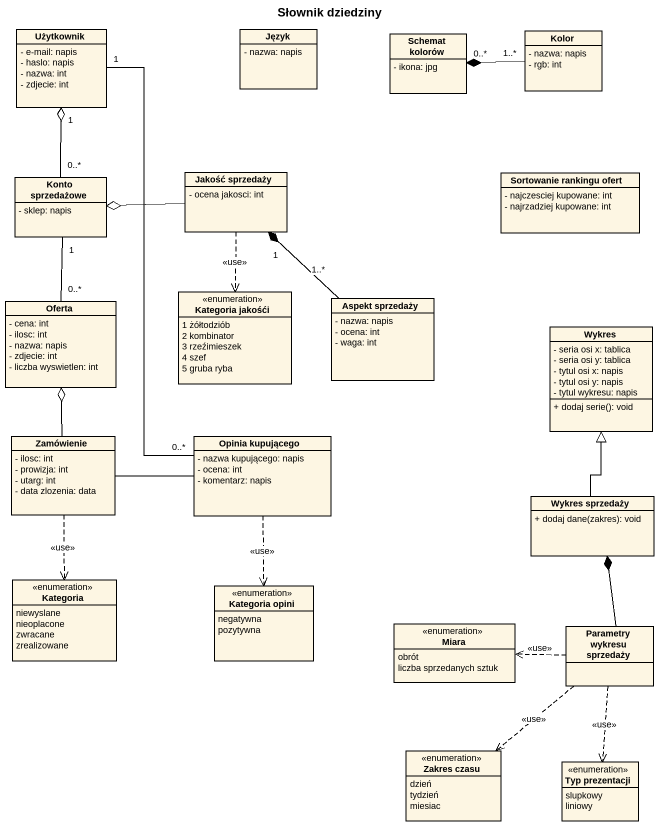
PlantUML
@startuml
title Słownik dziedziny
hide circle
hide empty members
skinparam classAttributeIconSize 0
class Użytkownik {
  - e-mail: napis
  - haslo: napis
  - nazwa: int
  - zdjecie: int
}
class Język {
  - nazwa: napis
}
class "Schemat kolorów" as Schemat_kolorów {
  - ikona: jpg
}
class Kolor {
  - nazwa: napis
  - rgb: int
}
class "Konto sprzedażowe" as Konto_sprzedażowe {
  - sklep: napis
}
class "Jakość sprzedaży" as Jakość_sprzedaży {
  - ocena jakosci: int
}
class "Sortowanie rankingu ofert" as Sortowanie_rankingu_ofert {
  - najczesciej kupowane: int
  - najrzadziej kupowane: int
}
class Oferta {
  - cena: int
  - ilosc: int
  - nazwa: napis
  - zdjecie: int
  - liczba wyswietlen: int
}
enum "Kategoria jakośći" as Kategoria_jakośći {
  1 żółtodziób
  2 kombinator
  3 rzeźimieszek
  4 szef
  5 gruba ryba
}
class "Aspekt sprzedaży" as Aspekt_sprzedaży {
  - nazwa: napis
  - ocena: int
  - waga: int
}
class Wykres {
  - seria osi x: tablica
  - seria osi y: tablica
  - tytul osi x: napis
  - tytul osi y: napis
  - tytul wykresu: napis
  + dodaj serie(): void
}
class Zamówienie {
  - ilosc: int
  - prowizja: int
  - utarg: int
  - data zlozenia: data
}
class "Opinia kupującego" as Opinia_kupującego {
  - nazwa kupującego: napis
  - ocena: int
  - komentarz: napis
}
class "Wykres sprzedaży" as Wykres_sprzedaży {
  + dodaj dane(zakres): void
}
enum Kategoria {
  niewyslane
  nieoplacone
  zwracane
  zrealizowane
}
enum "Kategoria opini" as Kategoria_opini {
  negatywna
  pozytywna
}
enum Miara {
  obrót
  liczba sprzedanych sztuk
}
class "Parametry wykresu sprzedaży" as Parametry_wykresu_sprzedaży
enum "Zakres czasu" as Zakres_czasu {
  dzień
  tydzień
  miesiac
}
enum "Typ prezentacji" as Typ_prezentacji {
  slupkowy
  liniowy
}
Kolor "1..*" -left-* "0..*" Schemat_kolorów
Konto_sprzedażowe "0..*" -up-o "1" Użytkownik
Konto_sprzedażowe "1" -- "0..*" Oferta
Jakość_sprzedaży -left-o Konto_sprzedażowe
Jakość_sprzedaży ..> Kategoria_jakośći : <<use>>
Aspekt_sprzedaży "1..*" -up-* "1" Jakość_sprzedaży
Zamówienie -up-o Oferta
Zamówienie -right- Opinia_kupującego
Zamówienie ..> Kategoria : <<use>>
Opinia_kupującego "0..*" -up- "1" Użytkownik
Opinia_kupującego ..> Kategoria_opini : <<use>>
Wykres_sprzedaży -up-|> Wykres
Parametry_wykresu_sprzedaży -up-* Wykres_sprzedaży
Parametry_wykresu_sprzedaży .left.> Miara : <<use>>
Parametry_wykresu_sprzedaży ..> Zakres_czasu : <<use>>
Parametry_wykresu_sprzedaży ..> Typ_prezentacji : <<use>>
@enduml
